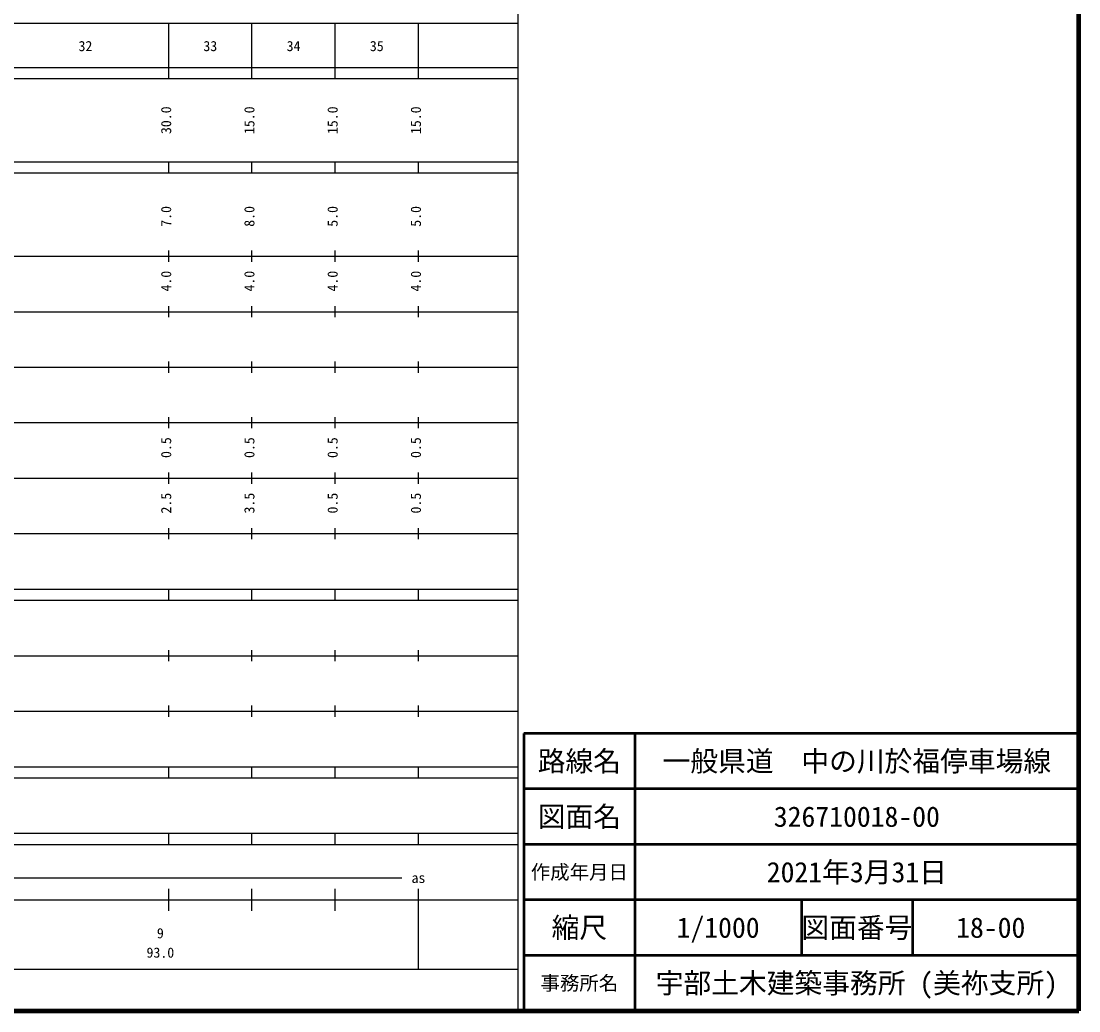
# Model space of a CAD drawing. Units: millimetres on the paper, enlarged 1000 times. Extents: x 40000 to 680000, y 20000 to 380000.
# Drawn here: x 489417 to 680000, y 20000 to 198357 of the extents above; entities that cross this region are included whole.
import ezdxf
from ezdxf.enums import TextEntityAlignment as Align

# ---------------------------------------------------------------- set-up
doc = ezdxf.new("R2010")
doc.units = ezdxf.units.MM
doc.header["$LTSCALE"] = 1000
for name, color, linetype, lineweight in [('S-TTL', 2, 'Continuous', 140), ('S-TTL-BAND', 7, 'Continuous', 25), ('S-TTL-FRAM', 2, 'Continuous', 50), ('S-TTL-LINE', 7, 'Continuous', 50)]:
    doc.layers.add(name, color=color, linetype=linetype, lineweight=lineweight)
doc.layers.add('S-TTL-TXT', color=7, linetype='Continuous')
doc.styles.add('ＭＳ ゴシック', font='')
doc.styles.get('ＭＳ ゴシック').set_extended_font_data('MS Gothic')

msp = doc.modelspace()

# ---------------------------------------------------------------- linework, layer by layer
at = {"layer": 'S-TTL'}
for p, q in [((680000, 20000), (680000, 380000)), ((40000, 20000), (680000, 20000))]:
    msp.add_line(p, q, dxfattribs=at)
at = {"layer": 'S-TTL-BAND'}
for p, q in [((579000, 20000), (579000, 370000)), ((68000, 198000), (579000, 198000)), ((516000, 188000), (516000, 198000)), ((531000, 188000), (531000, 198000)), ((546000, 188000), (546000, 198000)), ((561000, 188000), (561000, 198000)), ((40000, 190000), (579000, 190000)), ((40000, 188000), (579000, 188000)), ((40000, 173000), (579000, 173000)), ((516000, 171000), (516000, 173000)), ((531000, 171000), (531000, 173000)), ((546000, 171000), (546000, 173000)), ((561000, 171000), (561000, 173000)), ((40000, 171000), (579000, 171000)), ((516000, 155000), (516000, 157000)), ((531000, 155000), (531000, 157000)), ((546000, 155000), (546000, 157000)), ((561000, 155000), (561000, 157000)), ((40000, 156000), (579000, 156000)), ((516000, 145000), (516000, 147000)), ((531000, 145000), (531000, 147000)), ((546000, 145000), (546000, 147000)), ((561000, 145000), (561000, 147000)), ((46000, 146000), (579000, 146000)), ((52000, 136000), (579000, 136000)), ((516000, 135000), (516000, 137000)), ((531000, 135000), (531000, 137000)), ((546000, 135000), (546000, 137000)), ((561000, 135000), (561000, 137000)), ((46000, 126000), (579000, 126000)), ((516000, 125000), (516000, 127000)), ((531000, 125000), (531000, 127000)), ((546000, 125000), (546000, 127000)), ((561000, 125000), (561000, 127000)), ((516000, 115000), (516000, 117000)), ((531000, 115000), (531000, 117000)), ((546000, 115000), (546000, 117000)), ((561000, 115000), (561000, 117000)), ((52000, 116000), (579000, 116000)), ((516000, 105000), (516000, 107000)), ((531000, 105000), (531000, 107000)), ((546000, 105000), (546000, 107000)), ((561000, 105000), (561000, 107000)), ((46000, 106000), (579000, 106000)), ((40000, 96000), (579000, 96000)), ((516000, 94000), (516000, 96000)), ((531000, 94000), (531000, 96000)), ((546000, 94000), (546000, 96000)), ((561000, 94000), (561000, 96000)), ((40000, 94000), (579000, 94000)), ((49000, 84000), (579000, 84000)), ((516000, 83000), (516000, 85000)), ((531000, 83000), (531000, 85000)), ((546000, 83000), (546000, 85000)), ((561000, 83000), (561000, 85000)), ((516000, 73000), (516000, 75000)), ((531000, 73000), (531000, 75000)), ((546000, 73000), (546000, 75000)), ((561000, 73000), (561000, 75000)), ((40000, 74000), (579000, 74000)), ((40000, 64000), (579000, 64000)), ((516000, 62000), (516000, 64000)), ((531000, 62000), (531000, 64000)), ((546000, 62000), (546000, 64000)), ((561000, 62000), (561000, 64000)), ((40000, 62000), (579000, 62000)), ((40000, 52000), (579000, 52000)), ((516000, 50000), (516000, 52000)), ((531000, 50000), (531000, 52000)), ((546000, 50000), (546000, 52000)), ((561000, 50000), (561000, 52000)), ((40000, 50000), (579000, 50000)), ((71000, 44000), (558000, 44000)), ((516000, 38000), (516000, 42000)), ((531000, 38000), (531000, 42000)), ((546000, 38000), (546000, 42000)), ((561000, 27500), (561000, 42000)), ((40000, 40000), (579000, 40000)), ((68000, 27500), (579000, 27500))]:
    msp.add_line(p, q, dxfattribs=at)
at = {"layer": 'S-TTL-FRAM'}
for p, q in [((680000, 70000), (580000, 70000)), ((580000, 70000), (580000, 20000))]:
    msp.add_line(p, q, dxfattribs=at)
at = {"layer": 'S-TTL-LINE'}
for p, q in [((600000, 70000), (600000, 20000)), ((680000, 60000), (580000, 60000)), ((680000, 50000), (580000, 50000)), ((680000, 40000), (580000, 40000)), ((630000, 40000), (630000, 30000)), ((650000, 40000), (650000, 30000)), ((680000, 30000), (580000, 30000))]:
    msp.add_line(p, q, dxfattribs=at)

# ---------------------------------------------------------------- texts
at = {"layer": 'S-TTL-BAND', "style": 'ＭＳ ゴシック'}
for s, p in [('32', (501000, 192405)), ('33', (523500, 192405)), ('34', (538500, 192405)), ('35', (553500, 192405)), ('as', (561000, 42500)), ('9', (514500, 32523)), ('93.0', (514500, 29033))]:
    msp.add_text(s, height=1833, dxfattribs=at).set_placement(p, align=Align.BOTTOM_CENTER)
for s, p in [('30.0', (517000, 180500)), ('15.0', (532000, 180500)), ('15.0', (547000, 180500)), ('15.0', (562000, 180500)), ('7.0', (517000, 163174)), ('8.0', (532000, 163174)), ('5.0', (547000, 163174)), ('5.0', (562000, 163174)), ('4.0', (517000, 151500)), ('4.0', (532000, 151500)), ('4.0', (547000, 151500)), ('4.0', (562000, 151500)), ('0.5', (517000, 121500)), ('0.5', (532000, 121500)), ('0.5', (547000, 121500)), ('0.5', (562000, 121500)), ('2.5', (517000, 111500)), ('3.5', (532000, 111500)), ('0.5', (547000, 111500)), ('0.5', (562000, 111500))]:
    msp.add_text(s, height=1833, rotation=90, dxfattribs=at).set_placement(p, align=Align.BOTTOM_CENTER)
at = {"layer": 'S-TTL-TXT', "style": 'ＭＳ ゴシック'}
for s, height, p in [('路線名', 3666, (590000, 65000)), ('路線名', 3666, (590000, 65000)), ('一般県道\u3000中の川於福停車場線', 3666, (640000, 65000)), ('図面名', 3666, (590000, 55000)), ('図面名', 3666, (590000, 55000)), ('326710018-00', 3666, (640000, 55000)), ('作成年月日', 2566, (590000, 45000)), ('作成年月日', 2566, (590000, 45000)), ('2021年3月31日', 3666, (640000, 45000)), ('縮尺', 3666, (590000, 35000)), ('縮尺', 3666, (590000, 35000)), ('1/1000', 3666, (615000, 35000)), ('図面番号', 3666, (640000, 35000)), ('図面番号', 3666, (640000, 35000)), ('18-00', 3666, (664125, 35000)), ('宇部土木建築事務所 (美祢支所)', 3666, (640000, 25000)), ('事務所名', 2566, (590000, 25000)), ('事務所名', 2566, (590000, 25000))]:
    msp.add_text(s, height=height, dxfattribs=at).set_placement(p, align=Align.MIDDLE_CENTER)

doc.saveas('drawing.dxf')
